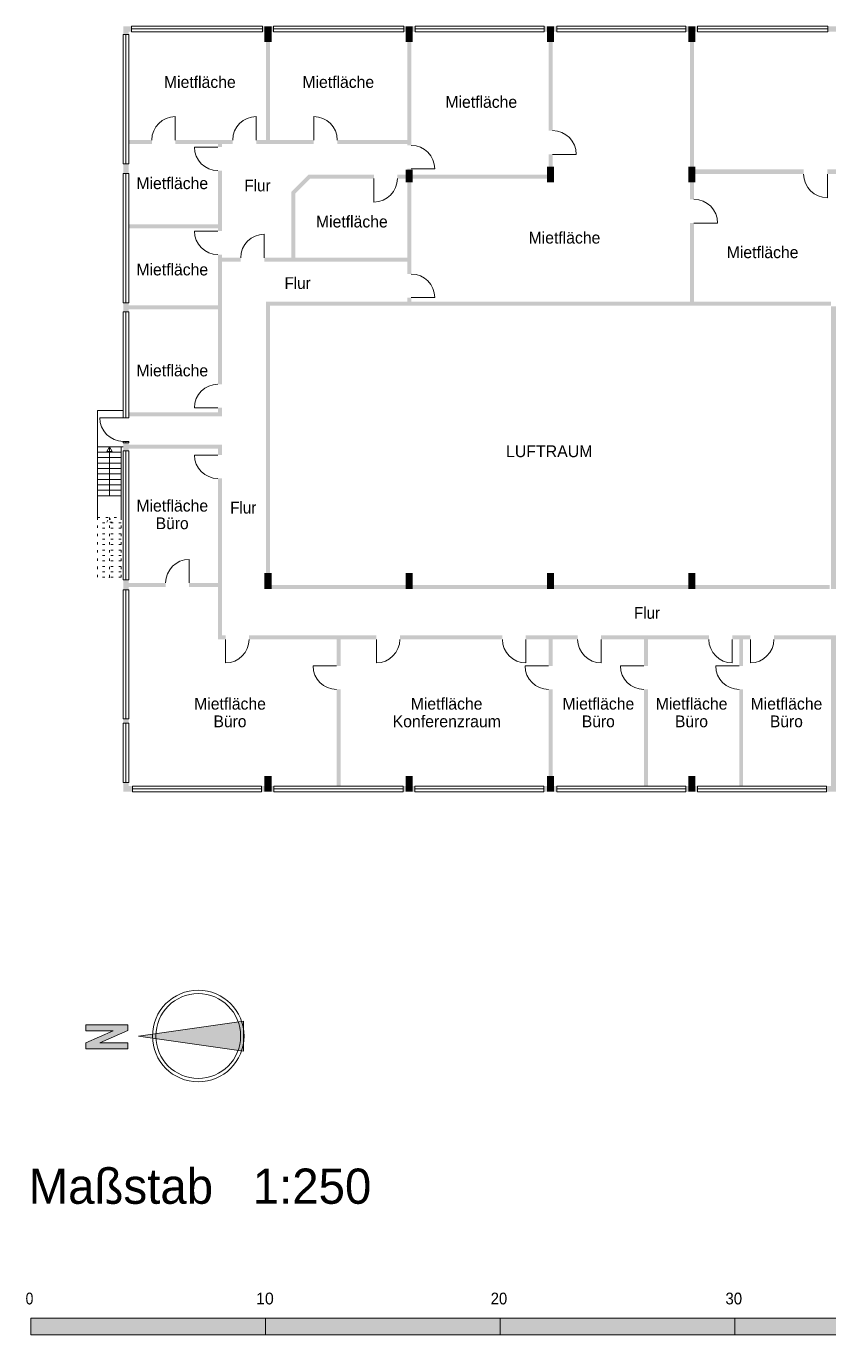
# Model space of a CAD drawing. Header units: inches. Extents: x 5602 to 99692, y 3430 to 59159.
# Drawn here: x 5602 to 39795, y 3430 to 59159 of the extents above; entities that cross this region are included whole.
import ezdxf

# ---------------------------------------------------------------- set-up
doc = ezdxf.new("R2010")
doc.units = ezdxf.units.IN
doc.header["$LTSCALE"] = 250
doc.header["$MEASUREMENT"] = 0
for name, pattern in [('Punktlinie', [1.4, 0.4, -1]), ('Standardmuster', [0]), ('Volllinie', [0])]:
    doc.linetypes.add(name, pattern=pattern)
doc.layers.add('Grundebene', color=7, linetype='Continuous')
doc.layers.add('Schriftfeld', color=7, linetype='Continuous')
doc.styles.add('ARIAL', font='arial.ttf', dxfattribs={"height": 0.2})

# ---------------------------------------------------------------- blocks, each defined once
blk = doc.blocks.new('Color_Area-64D')
at = {"layer": 'Schriftfeld', "true_color": 0xffffff, "transparency": 33554687}
blk.add_hatch(color=7, dxfattribs=at).paths.add_polyline_path([(25796, 3430), (25796, 4136), (15796, 4136), (15796, 3430)], flags=0)
at = {"layer": 'Schriftfeld', "color": 18, "linetype": 'Volllinie', "lineweight": 13, "true_color": 0x000000}
for p, q in [((25796, 4136), (15796, 4136)), ((15796, 4136), (15796, 3430)), ((25796, 3430), (25796, 4136)), ((15796, 3430), (25796, 3430))]:
    blk.add_line(p, q, dxfattribs=at)
blk = doc.blocks.new('Color_Area-656')
at = {"layer": 'Schriftfeld', "true_color": 0x000000, "transparency": 33554687}
blk.add_hatch(color=18, dxfattribs=at).paths.add_polyline_path([(15796, 3430), (15796, 4136), (5796, 4136), (5796, 3430)], flags=0)
at = {"layer": 'Schriftfeld', "color": 18, "linetype": 'Volllinie', "lineweight": 13, "true_color": 0x000000}
for p, q in [((15796, 4136), (5796, 4136)), ((5796, 4136), (5796, 3430)), ((15796, 3430), (15796, 4136)), ((5796, 3430), (15796, 3430))]:
    blk.add_line(p, q, dxfattribs=at)
blk = doc.blocks.new('Color_Area-65F')
at = {"layer": 'Schriftfeld', "true_color": 0x000000, "transparency": 33554687}
blk.add_hatch(color=18, dxfattribs=at).paths.add_polyline_path([(35796, 3430), (35796, 4136), (25796, 4136), (25796, 3430)], flags=0)
at = {"layer": 'Schriftfeld', "color": 18, "linetype": 'Volllinie', "lineweight": 13, "true_color": 0x000000}
for p, q in [((35796, 4136), (25796, 4136)), ((25796, 4136), (25796, 3430)), ((35796, 3430), (35796, 4136)), ((25796, 3430), (35796, 3430))]:
    blk.add_line(p, q, dxfattribs=at)
blk = doc.blocks.new('Color_Area-668')
at = {"layer": 'Schriftfeld', "true_color": 0xffffff, "transparency": 33554687}
blk.add_hatch(color=7, dxfattribs=at).paths.add_polyline_path([(45796, 3430), (45796, 4136), (35796, 4136), (35796, 3430)], flags=0)
at = {"layer": 'Schriftfeld', "color": 18, "linetype": 'Volllinie', "lineweight": 13, "true_color": 0x000000}
for p, q in [((45796, 4136), (35796, 4136)), ((35796, 4136), (35796, 3430)), ((45796, 3430), (45796, 4136)), ((35796, 3430), (45796, 3430))]:
    blk.add_line(p, q, dxfattribs=at)
blk = doc.blocks.new('Color_Area-684')
at = {"layer": 'Schriftfeld', "true_color": 0x000000, "transparency": 33554687}
blk.add_hatch(color=18, dxfattribs=at).paths.add_polyline_path([(8137, 16628), (9930, 16635), (9931, 16384), (8742, 15862), (9933, 15866), (9934, 15610), (8141, 15603), (8140, 15865), (9306, 16376), (8138, 16372)], flags=0)
at = {"layer": 'Schriftfeld', "color": 18, "linetype": 'Volllinie', "lineweight": 13, "true_color": 0x000000}
for p, q in [((8137, 16628), (9930, 16635)), ((8138, 16372), (8137, 16628)), ((9306, 16376), (8138, 16372)), ((8140, 15865), (9306, 16376)), ((9931, 16384), (8742, 15862)), ((9930, 16635), (9931, 16384)), ((8141, 15603), (8140, 15865)), ((9934, 15610), (8141, 15603)), ((8742, 15862), (9933, 15866)), ((9933, 15866), (9934, 15610))]:
    blk.add_line(p, q, dxfattribs=at)
blk = doc.blocks.new('Color_Area-699')
at = {"layer": 'Schriftfeld', "true_color": 0x000000, "transparency": 33554687}
blk.add_hatch(color=18, dxfattribs=at).paths.add_polyline_path([(10385, 16153), (14865, 15513), (14865, 16793)], flags=0)
at = {"layer": 'Schriftfeld', "color": 18, "linetype": 'Volllinie', "lineweight": 13, "true_color": 0x000000}
for p, q in [((14865, 16793), (10385, 16153)), ((14865, 15513), (14865, 16793)), ((10385, 16153), (14865, 15513))]:
    blk.add_line(p, q, dxfattribs=at)
blk = doc.blocks.new('door-769')
at = {"layer": 'Grundebene', "color": 18, "linetype": 'Standardmuster', "lineweight": 13, "true_color": 0x000000}
blk.add_line((39732, 52860), (39732, 51850), dxfattribs=at)
blk.add_arc((39732, 52860), 1010, 180, 270, dxfattribs=at)
blk = doc.blocks.new('door-771')
at = {"layer": 'Grundebene', "color": 18, "linetype": 'Standardmuster', "lineweight": 13, "true_color": 0x000000}
blk.add_line((34047, 50775), (35057, 50775), dxfattribs=at)
blk.add_arc((34047, 50775), 1010, 0, 90, dxfattribs=at)
blk = doc.blocks.new('door-77F')
at = {"layer": 'Grundebene', "color": 18, "linetype": 'Standardmuster', "lineweight": 13, "true_color": 0x000000}
blk.add_line((28028, 53700), (29038, 53700), dxfattribs=at)
blk.add_arc((28028, 53700), 1010, 0, 90, dxfattribs=at)

msp = doc.modelspace()

# ---------------------------------------------------------------- hatches: boundary and pattern name
at = {"layer": 'Grundebene', "true_color": 0x000000, "transparency": 33554687}
h = msp.add_hatch(color=18, dxfattribs=at)
h.paths.add_polyline_path([(39892, 47224), (39892, 35193), (40132, 35193), (40132, 47224)], flags=0)
h.paths.add_polyline_path([(40132, 33045), (39892, 33045), (39892, 26799), (39695, 26799), (39695, 26559), (40132, 26559)], flags=0)
h.paths.add_polyline_path([(33701, 26799), (33701, 26559), (34195, 26559), (34195, 26799)], flags=0)
h.paths.add_polyline_path([(27654, 26799), (27654, 26559), (28201, 26559), (28201, 26799)], flags=0)
h.paths.add_polyline_path([(21658, 26799), (21658, 26559), (22154, 26559), (22154, 26799)], flags=0)
h.paths.add_polyline_path([(15626, 26799), (15626, 26559), (16158, 26559), (16158, 26799)], flags=0)
h.paths.add_polyline_path([(9974, 26799), (9974, 26945), (9734, 26945), (9734, 26559), (10126, 26559), (10126, 26799)], flags=0)
h.paths.add_polyline_path([(9974, 29657), (9734, 29657), (9734, 29478), (9974, 29478)], flags=0)
h.paths.add_polyline_path([(9974, 35575), (9734, 35575), (9734, 35157), (9974, 35157)], flags=0)
h.paths.add_polyline_path([(9974, 41422), (9734, 41422), (9734, 41075), (9974, 41075)], flags=0)
h.paths.add_polyline_path([(9974, 47384), (9734, 47384), (9734, 46994), (9974, 46994)], flags=0)
h.paths.add_polyline_path([(9974, 53302), (9734, 53302), (9734, 52884), (9974, 52884)], flags=0)
h.paths.add_polyline_path([(9974, 58919), (10091, 58919), (10091, 59159), (9734, 59159), (9734, 58802), (9974, 58802)], flags=0)
h.paths.add_polyline_path([(16141, 58919), (16141, 59159), (15667, 59159), (15667, 58919)], flags=0)
h.paths.add_polyline_path([(22166, 58919), (22166, 59159), (21692, 59159), (21692, 58919)], flags=0)
h.paths.add_polyline_path([(28202, 58919), (28202, 59159), (27666, 59159), (27666, 58919)], flags=0)
h.paths.add_polyline_path([(34205, 58919), (34205, 59159), (33702, 59159), (33702, 58919)], flags=0)
h.paths.add_polyline_path([(40132, 58919), (40132, 59159), (39758, 59159), (39758, 58919)], flags=0)
for points in [[(15753, 59159), (16054, 59159), (16054, 58484), (15753, 58484)], [(21773, 59159), (22073, 59159), (22073, 58484), (21773, 58484)], [(27792, 59159), (28093, 59159), (28093, 58484), (27792, 58484)], [(33812, 59159), (34112, 59159), (34112, 58484), (33812, 58484)], [(15988, 58484), (15988, 54311), (15818, 54311), (15818, 58484)], [(21773, 53052), (22073, 53052), (22073, 52503), (21773, 52503)], [(27792, 53178), (28093, 53178), (28093, 52503), (27792, 52503)], [(33812, 53178), (34112, 53178), (34112, 52503), (33812, 52503)], [(16898, 52100), (17639, 52841), (17879, 52841), (16898, 51860)], [(27792, 52671), (22073, 52671), (22073, 52841), (27792, 52841)], [(16898, 49297), (16898, 52100), (17068, 52100), (17068, 49297)], [(13770, 50554), (9974, 50554), (9974, 50724), (13770, 50724)], [(15818, 35868), (15818, 47424), (15988, 47424), (15988, 35868)], [(15988, 47424), (39892, 47424), (39892, 47254), (15988, 47254)], [(9974, 47274), (13770, 47274), (13770, 47104), (9974, 47104)], [(9974, 42713), (13770, 42713), (13770, 42543), (9974, 42543)], [(9974, 41334), (13770, 41334), (13770, 41164), (9974, 41164)], [(15753, 35868), (16054, 35868), (16054, 35193), (15753, 35193)], [(21773, 35868), (22073, 35868), (22073, 35193), (21773, 35193)], [(27792, 35868), (28093, 35868), (28093, 35193), (27792, 35193)], [(33812, 35868), (34112, 35868), (34112, 35193), (33812, 35193)], [(16054, 35363), (16054, 35193), (39831, 35193), (39831, 35363)], [(15753, 27234), (16054, 27234), (16054, 26559), (15753, 26559)], [(21773, 27234), (22073, 27234), (22073, 26559), (21773, 26559)], [(27792, 27234), (28093, 27234), (28093, 26559), (27792, 26559)], [(33812, 27234), (34112, 27234), (34112, 26559), (33812, 26559)]]:
    msp.add_hatch(color=18, dxfattribs=at).paths.add_polyline_path(points, flags=0)
h = msp.add_hatch(color=18, dxfattribs=at)
h.paths.add_polyline_path([(21838, 54084), (22008, 54084), (22008, 58484), (21838, 58484)], flags=0)
h.paths.add_polyline_path([(21838, 53084), (21838, 53052), (22008, 53052), (22008, 53084)], flags=0)
h = msp.add_hatch(color=18, dxfattribs=at)
h.paths.add_polyline_path([(27858, 54710), (28028, 54710), (28028, 58484), (27858, 58484)], flags=0)
h.paths.add_polyline_path([(27858, 53700), (27858, 53178), (28028, 53178), (28028, 53700)], flags=0)
h = msp.add_hatch(color=18, dxfattribs=at)
h.paths.add_polyline_path([(33877, 51785), (34047, 51785), (34047, 58484), (33877, 58484)], flags=0)
h.paths.add_polyline_path([(33877, 50775), (33877, 47424), (34047, 47424), (34047, 50775)], flags=0)
h = msp.add_hatch(color=18, dxfattribs=at)
h.paths.add_polyline_path([(21838, 54141), (21838, 54311), (18852, 54311), (18852, 54141)], flags=0)
h.paths.add_polyline_path([(15403, 54311), (15403, 54141), (17852, 54141), (17852, 54311)], flags=0)
h.paths.add_polyline_path([(11956, 54311), (11956, 54141), (14403, 54141), (14403, 54311)], flags=0)
h.paths.add_polyline_path([(9974, 54141), (10956, 54141), (10956, 54311), (9974, 54311)], flags=0)
h = msp.add_hatch(color=18, dxfattribs=at)
h.paths.add_polyline_path([(13770, 54141), (13770, 54010), (13940, 54010), (13940, 54141)], flags=0)
h.paths.add_polyline_path([(13770, 53010), (13770, 50434), (13940, 50434), (13940, 53010)], flags=0)
h.paths.add_polyline_path([(13770, 49297), (13940, 49297), (13940, 49434), (13770, 49434)], flags=0)
h = msp.add_hatch(color=18, dxfattribs=at)
h.paths.add_polyline_path([(34112, 52860), (38722, 52860), (38722, 53060), (34112, 53060)], flags=0)
h.paths.add_polyline_path([(39732, 52860), (44818, 52860), (44818, 53060), (39732, 53060)], flags=0)
h.paths.add_polyline_path([(48035, 52860), (48035, 53060), (45828, 53060), (45828, 52860)], flags=0)
h = msp.add_hatch(color=18, dxfattribs=at)
h.paths.add_polyline_path([(17639, 52671), (20417, 52671), (20417, 52841), (17639, 52841)], flags=0)
h.paths.add_polyline_path([(22073, 52671), (22073, 52841), (21417, 52841), (21417, 52671)], flags=0)
h = msp.add_hatch(color=18, dxfattribs=at)
h.paths.add_polyline_path([(21838, 48600), (22008, 48600), (22008, 52503), (21838, 52503)], flags=0)
h.paths.add_polyline_path([(21838, 47600), (21838, 47424), (22008, 47424), (22008, 47600)], flags=0)
h = msp.add_hatch(color=18, dxfattribs=at)
h.paths.add_polyline_path([(13940, 39897), (13770, 39897), (13770, 33045), (13940, 33045)], flags=0)
h.paths.add_polyline_path([(13940, 40897), (13940, 41334), (13770, 41334), (13770, 40897)], flags=0)
h.paths.add_polyline_path([(13940, 42543), (13940, 42909), (13770, 42909), (13770, 42543)], flags=0)
h.paths.add_polyline_path([(13940, 43909), (13940, 49297), (13770, 49297), (13770, 43909)], flags=0)
h = msp.add_hatch(color=18, dxfattribs=at)
h.paths.add_polyline_path([(15742, 49297), (15742, 49127), (21838, 49127), (21838, 49297)], flags=0)
h.paths.add_polyline_path([(14742, 49297), (13855, 49297), (13855, 49127), (14742, 49127)], flags=0)
h = msp.add_hatch(color=18, dxfattribs=at)
h.paths.add_polyline_path([(11544, 35281), (11544, 35451), (9974, 35451), (9974, 35281)], flags=0)
h.paths.add_polyline_path([(12544, 35281), (13770, 35281), (13770, 35451), (12544, 35451)], flags=0)
h = msp.add_hatch(color=18, dxfattribs=at)
h.paths.add_polyline_path([(13855, 33045), (14098, 33045), (14098, 33215), (13855, 33215)], flags=0)
h.paths.add_polyline_path([(15098, 33045), (20520, 33045), (20520, 33215), (15098, 33215)], flags=0)
h.paths.add_polyline_path([(21520, 33045), (25886, 33045), (25886, 33215), (21520, 33215)], flags=0)
h.paths.add_polyline_path([(26886, 33045), (29095, 33045), (29095, 33215), (26886, 33215)], flags=0)
h.paths.add_polyline_path([(30095, 33045), (34683, 33045), (34683, 33215), (30095, 33215)], flags=0)
h.paths.add_polyline_path([(35683, 33045), (36453, 33045), (36453, 33215), (35683, 33215)], flags=0)
h.paths.add_polyline_path([(37453, 33045), (40466, 33045), (40466, 33215), (37453, 33215)], flags=0)
h.paths.add_polyline_path([(43212, 33215), (41466, 33215), (41466, 33045), (43212, 33045)], flags=0)
h.paths.add_polyline_path([(44212, 33215), (44212, 33045), (44742, 33045), (44742, 33215)], flags=0)
h = msp.add_hatch(color=18, dxfattribs=at)
h.paths.add_polyline_path([(18993, 30914), (18823, 30914), (18823, 26799), (18993, 26799)], flags=0)
h.paths.add_polyline_path([(18993, 31914), (18993, 33045), (18823, 33045), (18823, 31914)], flags=0)
h = msp.add_hatch(color=18, dxfattribs=at)
h.paths.add_polyline_path([(28028, 30914), (27858, 30914), (27858, 27234), (28028, 27234)], flags=0)
h.paths.add_polyline_path([(28028, 31914), (28028, 33045), (27858, 33045), (27858, 31914)], flags=0)
h = msp.add_hatch(color=18, dxfattribs=at)
h.paths.add_polyline_path([(32086, 30914), (31916, 30914), (31916, 26799), (32086, 26799)], flags=0)
h.paths.add_polyline_path([(32086, 31914), (32086, 33045), (31916, 33045), (31916, 31914)], flags=0)
h = msp.add_hatch(color=18, dxfattribs=at)
h.paths.add_polyline_path([(36145, 30914), (35975, 30914), (35975, 26799), (36145, 26799)], flags=0)
h.paths.add_polyline_path([(36145, 31914), (36145, 33045), (35975, 33045), (35975, 31914)], flags=0)

# ---------------------------------------------------------------- linework, layer by layer
at = {"layer": 'Grundebene', "color": 18, "linetype": 'Volllinie', "lineweight": 13, "true_color": 0x000000}
for p, q in [((10091, 58919), (10091, 59159)), ((10091, 59159), (15667, 59159)), ((15667, 59159), (15667, 58919)), ((16141, 58919), (16141, 59159)), ((16141, 59159), (21692, 59159)), ((21692, 59159), (21692, 58919)), ((22166, 58919), (22166, 59159)), ((22166, 59159), (27666, 59159)), ((27666, 59159), (27666, 58919)), ((28202, 58919), (28202, 59159)), ((28202, 59159), (33702, 59159)), ((33702, 59159), (33702, 58919)), ((34205, 58919), (34205, 59159)), ((34205, 59159), (39758, 59159)), ((39758, 59159), (39758, 58919)), ((9974, 58802), (9734, 58802)), ((9734, 58802), (9734, 53302)), ((9854, 58802), (9854, 53302)), ((9974, 58802), (9974, 53302)), ((10091, 59039), (15667, 59039)), ((10091, 58919), (15667, 58919)), ((16141, 59039), (21692, 59039)), ((16141, 58919), (21692, 58919)), ((22166, 59039), (27666, 59039)), ((22166, 58919), (27666, 58919)), ((28202, 59039), (33702, 59039)), ((28202, 58919), (33702, 58919)), ((34205, 59039), (39758, 59039)), ((34205, 58919), (39758, 58919)), ((11956, 54311), (11956, 55311)), ((15403, 54311), (15403, 55311)), ((17852, 54311), (17852, 55311)), ((13770, 54010), (12770, 54010)), ((9734, 53302), (9974, 53302)), ((22008, 53084), (23008, 53084)), ((9974, 52884), (9734, 52884)), ((9734, 52884), (9734, 47384)), ((9854, 52884), (9854, 47384)), ((9974, 52884), (9974, 47384)), ((20417, 52671), (20417, 51671)), ((13770, 50434), (12770, 50434)), ((15742, 49297), (15742, 50297)), ((9734, 47384), (9974, 47384)), ((22008, 47600), (23008, 47600)), ((9734, 46994), (9974, 46994)), ((9734, 42479), (9734, 46994)), ((9854, 42479), (9854, 46994)), ((9974, 42479), (9974, 46994)), ((8644, 39165), (8644, 42793)), ((8644, 42793), (9734, 42793)), ((9734, 42479), (8734, 42479)), ((9734, 42479), (9974, 42479)), ((13770, 42909), (12770, 42909)), ((8644, 41249), (9734, 41249)), ((9034, 41049), (9149, 41249)), ((9149, 41249), (9149, 39165)), ((9149, 41249), (9264, 41049)), ((9654, 41249), (9654, 38239)), ((9734, 41422), (9734, 41479)), ((9974, 41479), (9734, 41479)), ((9974, 41422), (9734, 41422)), ((9854, 41422), (9854, 41479)), ((9974, 41422), (9974, 41479)), ((9654, 41017), (8644, 41017)), ((9654, 40786), (8644, 40786)), ((9264, 41049), (9034, 41049)), ((9734, 41075), (9974, 41075)), ((9734, 41075), (9734, 35575)), ((9854, 41075), (9854, 35575)), ((9974, 41075), (9974, 35575)), ((13770, 40897), (12770, 40897)), ((9654, 40554), (8644, 40554)), ((9654, 40322), (8644, 40322)), ((9654, 40091), (8644, 40091)), ((9654, 39859), (8644, 39859)), ((9654, 39628), (8644, 39628)), ((9654, 39396), (8644, 39396)), ((8644, 38239), (8644, 39165)), ((9654, 39165), (8644, 39165)), ((12544, 35451), (12544, 36451)), ((9974, 35575), (9734, 35575)), ((9734, 35157), (9974, 35157)), ((9734, 35157), (9734, 29657)), ((9854, 35157), (9854, 29657)), ((9974, 35157), (9974, 29657)), ((14098, 33045), (14098, 32045)), ((20520, 33045), (20520, 32045)), ((26886, 33045), (26886, 32045)), ((30095, 33045), (30095, 32045)), ((35683, 33045), (35683, 32045)), ((36453, 33045), (36453, 32045)), ((18823, 31914), (17823, 31914)), ((27858, 31914), (26858, 31914)), ((31916, 31914), (30916, 31914)), ((35975, 31914), (34975, 31914)), ((9974, 29657), (9734, 29657)), ((9734, 29478), (9974, 29478)), ((9734, 29478), (9734, 26945)), ((9854, 29478), (9854, 26945)), ((9974, 29478), (9974, 26945)), ((9974, 26945), (9734, 26945)), ((10126, 26559), (10126, 26799)), ((15626, 26799), (10126, 26799)), ((15626, 26799), (15626, 26559)), ((16158, 26559), (16158, 26799)), ((21658, 26799), (16158, 26799)), ((21658, 26799), (21658, 26559)), ((22154, 26559), (22154, 26799)), ((27654, 26799), (22154, 26799)), ((27654, 26799), (27654, 26559)), ((28201, 26559), (28201, 26799)), ((33701, 26799), (28201, 26799)), ((33701, 26799), (33701, 26559)), ((34195, 26799), (34195, 26559)), ((34195, 26799), (39695, 26799)), ((39695, 26559), (39695, 26799)), ((15626, 26679), (10126, 26679)), ((15626, 26559), (10126, 26559)), ((21658, 26679), (16158, 26679)), ((21658, 26559), (16158, 26559)), ((27654, 26679), (22154, 26679)), ((27654, 26559), (22154, 26559)), ((33701, 26679), (28201, 26679)), ((33701, 26559), (28201, 26559)), ((34195, 26679), (39695, 26679)), ((34195, 26559), (39695, 26559))]:
    msp.add_line(p, q, dxfattribs=at)
at = {"layer": 'Grundebene', "color": 18, "linetype": 'Punktlinie', "lineweight": 13, "true_color": 0x000000}
for p, q in [((8644, 35692), (8644, 38239)), ((8644, 38239), (9654, 38239)), ((9654, 38007), (8644, 38007)), ((9034, 38039), (9149, 38239)), ((9264, 38039), (9034, 38039)), ((9149, 38239), (9149, 35692)), ((9149, 38239), (9264, 38039)), ((9654, 38239), (9654, 35692)), ((9654, 37776), (8644, 37776)), ((9654, 37544), (8644, 37544)), ((9654, 37312), (8644, 37312)), ((9654, 37081), (8644, 37081)), ((9654, 36849), (8644, 36849)), ((9654, 36618), (8644, 36618)), ((9654, 36386), (8644, 36386)), ((9654, 36155), (8644, 36155)), ((9654, 35923), (8644, 35923)), ((9654, 35692), (8644, 35692))]:
    msp.add_line(p, q, dxfattribs=at)
at = {"layer": 'Grundebene', "color": 18, "linetype": 'Standardmuster', "lineweight": 13, "true_color": 0x000000}
for centre, start, end in [((11956, 54311), 90, 180), ((15403, 54311), 90, 180), ((17852, 54311), 360, 90), ((22008, 53084), 0, 90), ((13770, 54010), 180, 270), ((20417, 52671), 270, 0), ((13770, 50434), 180, 270), ((15742, 49297), 90, 180), ((22008, 47600), 0, 90), ((13770, 42909), 90, 180), ((9734, 42479), 180, 270), ((13770, 40897), 180, 270), ((12544, 35451), 90, 180), ((14098, 33045), 270, 0), ((20520, 33045), 270, 0), ((26886, 33045), 180, 270), ((30095, 33045), 180, 270), ((35683, 33045), 180, 270), ((36453, 33045), 270, 0), ((18823, 31914), 180, 270), ((27858, 31914), 180, 270), ((31916, 31914), 180, 270), ((35975, 31914), 180, 270)]:
    msp.add_arc(centre, 1000, start, end, dxfattribs=at)
for p in [(9149, 39165), (9149, 35692)]:
    msp.add_point(p, dxfattribs=at)
at = {"layer": 'Schriftfeld', "color": 18, "linetype": 'Volllinie', "lineweight": 13, "true_color": 0x000000}
for p, q in [((14865, 16793), (10385, 16153)), ((14865, 15513), (14865, 16793)), ((8137, 16628), (9930, 16635)), ((8138, 16372), (8137, 16628)), ((9306, 16376), (8138, 16372)), ((8140, 15865), (9306, 16376)), ((9931, 16384), (8742, 15862)), ((9931, 16384), (9930, 16635)), ((8140, 15865), (8141, 15603)), ((9934, 15610), (8141, 15603)), ((8742, 15862), (9933, 15866)), ((9933, 15866), (9934, 15610)), ((10385, 16153), (14865, 15513)), ((15796, 4136), (5796, 4136)), ((5796, 4136), (5796, 3430)), ((25796, 4136), (15796, 4136)), ((15796, 4136), (15796, 3430)), ((15796, 3430), (15796, 4136)), ((25796, 3430), (25796, 4136)), ((35796, 4136), (25796, 4136)), ((25796, 4136), (25796, 3430)), ((35796, 3430), (35796, 4136)), ((45796, 4136), (35796, 4136)), ((35796, 4136), (35796, 3430)), ((5796, 3430), (15796, 3430)), ((15796, 3430), (25796, 3430)), ((25796, 3430), (35796, 3430)), ((35796, 3430), (45796, 3430))]:
    msp.add_line(p, q, dxfattribs=at)
for radius in [1950, 1806]:
    msp.add_circle((12932, 16154), radius, dxfattribs=at)

# ---------------------------------------------------------------- block references
at = {"layer": 'Grundebene'}
for name in ['door-77F', 'door-769', 'door-771']:
    msp.add_blockref(name, (0, 0), dxfattribs=at)
at = {"layer": 'Schriftfeld'}
for name in ['Color_Area-699', 'Color_Area-684', 'Color_Area-656', 'Color_Area-64D', 'Color_Area-65F', 'Color_Area-668']:
    msp.add_blockref(name, (0, 0), dxfattribs=at)

# ---------------------------------------------------------------- texts
at = {"layer": 'Grundebene', "color": 18, "lineweight": 18, "true_color": 0x000000, "style": 'ARIAL'}
for s, width, p in [('Mietfläche', 0.960175, (11473, 56531)), ('Mietfläche', 0.960175, (17369, 56531)), ('Mietfläche', 0.960175, (23461, 55682)), ('Mietfläche', 0.960175, (10297, 52220)), ('Flur', 0.923524, (14902, 52123)), ('Mietfläche', 0.960175, (17948, 50586)), ('Mietfläche', 0.960175, (27005, 49901)), ('Mietfläche', 0.960175, (35445, 49280)), ('Mietfläche', 0.960175, (10297, 48545)), ('Flur', 0.923524, (16609, 47969)), ('Mietfläche', 0.960175, (10297, 44246)), ('LUFTRAUM', 0.968966, (26041, 40806)), ('Mietfläche', 0.960175, (10297, 38489)), ('Flur', 0.923524, (14294, 38406)), ('Büro', 0.950264, (11121, 37739)), ('Flur', 0.923524, (31492, 33923)), ('Mietfläche', 0.960175, (12759, 30055)), ('Mietfläche', 0.960175, (21983, 30055)), ('Mietfläche', 0.960175, (28450, 30055)), ('Mietfläche', 0.960175, (32419, 30055)), ('Mietfläche', 0.960175, (36461, 30055)), ('Büro', 0.950264, (13583, 29305)), ('Konferenzraum', 0.966503, (21211, 29305)), ('Büro', 0.950264, (29274, 29305)), ('Büro', 0.950264, (33243, 29305)), ('Büro', 0.950264, (37286, 29305))]:
    msp.add_text(s, height=500, dxfattribs=dict(at, width=width)).set_placement(p)
at = {"layer": 'Schriftfeld', "color": 18, "lineweight": 18, "true_color": 0x000000, "style": 'ARIAL'}
for s, height, width, p in [('Maßstab   1:250', 1500, 0.964313, (5706, 9010)), ('0', 500, 0.850484, (5578, 4726)), ('10', 500, 0.977993, (15391, 4726)), ('20', 500, 0.902815, (25391, 4726)), ('30', 500, 0.914211, (35391, 4726))]:
    msp.add_text(s, height=height, dxfattribs=dict(at, width=width)).set_placement(p)

doc.saveas('drawing.dxf')
